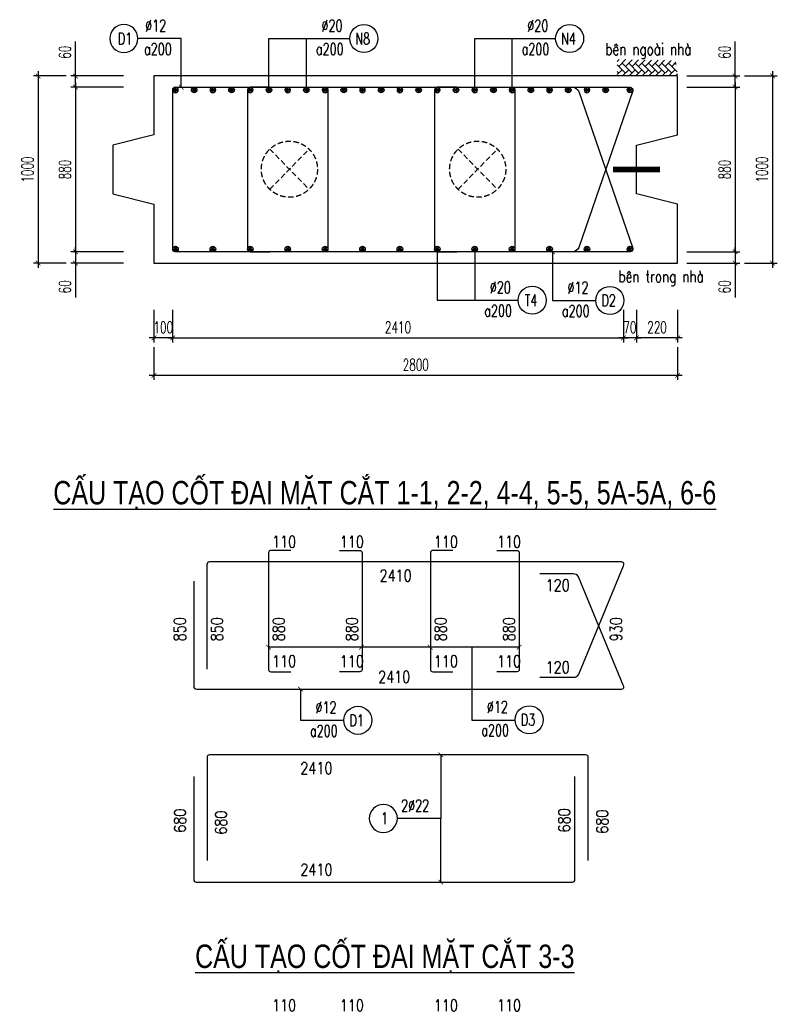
# Model space of a CAD drawing. Header units: millimetres. Extents: x -143483 to 1166745, y -1448440 to -1202244.
# Drawn here: x 215264 to 231461, y -1247356 to -1226160 of the extents above; entities that cross this region are included whole.
import ezdxf
from ezdxf.enums import TextEntityAlignment as Align

# ---------------------------------------------------------------- set-up
doc = ezdxf.new("R2010")
doc.units = ezdxf.units.MM
doc.header["$LTSCALE"] = 30
doc.header["$PDMODE"] = 3
doc.linetypes.add('DASHED', pattern=[19.05, 12.7, -6.35])
doc.layers.get('0').update_dxf_attribs({"lineweight": 9})
doc.layers.get('Defpoints').update_dxf_attribs({"lineweight": 9})
for name, color, linetype in [('ccu11-Cotthep', 9, 'Continuous'), ('ccu11-Dim', 8, 'Continuous'), ('ccu11-Hatch', 8, 'Continuous'), ('ccu11-Text', 31, 'Continuous'), ('ccu11-Thay', 7, 'Continuous'), ('ccu11-Thep', 4, 'Continuous'), ('ccu11-Thep doc', 4, 'Continuous'), ('ccu11-Thepdai', 6, 'Continuous')]:
    doc.layers.add(name, color=color, linetype=linetype)
doc.layers.add('ccu11-Khuat', color=9, linetype='DASHED', lineweight=30)
doc.layers.add('Vicom_thep doc', color=1, linetype='Continuous', lineweight=35)
doc.styles.add('ccu11-dim', font='vnsimli.shx', dxfattribs={"width": 0.65, "bigfont": 'bigfont.shx'})
doc.styles.add('ccu11-VnAvH-B', font='VHAVANB.TTF')
doc.styles.add('ccu11-vnsimli', font='vnsimli.shx', dxfattribs={"width": 0.8, "bigfont": 'vns.shx'})
doc.styles.add('ccu11-vnsimple', font='vnsimple.shx', dxfattribs={"bigfont": 'bigfont.shx'})
doc.styles.add('ccu11_simli', font='vnsimli.shx', dxfattribs={"width": 0.8})
doc.dimstyles.new('ccu11-100', dxfattribs={"dimscale": 100, "dimtxt": 2.5, "dimasz": 1, "dimexe": 1, "dimexo": 2, "dimgap": 1, "dimtad": 1, "dimdec": 0, "dimdsep": 46, "dimtxsty": 'ccu11-dim', "dimblk": 'ARCHTICK', "dimcen": -1, "dimdle": 1, "dimclrd": 256, "dimclre": 256, "dimclrt": 3, "dimadec": 0, "dimazin": 2, "dimtfac": 0.1, "dimtdec": 0, "dimtmove": 0, "dimatfit": 1, "dimldrblk": 'ARCHTICK', "dimfxl": 0, "dimtvp": 0.833333, "dimtolj": 1, "dimtzin": 12, "dimarcsym": 0})
doc.dimstyles.new('ccu11-100x4', dxfattribs={"dimscale": 100, "dimtxt": 2.5, "dimasz": 1, "dimexe": 1, "dimexo": 2, "dimgap": 1, "dimtad": 1, "dimdec": 0, "dimlfac": 0.25, "dimdsep": 46, "dimtxsty": 'ccu11-dim', "dimblk": 'ARCHTICK', "dimcen": -1, "dimdle": 1, "dimclrd": 256, "dimclre": 256, "dimclrt": 3, "dimadec": 0, "dimazin": 2, "dimtfac": 0.1, "dimtdec": 0, "dimtmove": 0, "dimatfit": 1, "dimldrblk": 'ARCHTICK', "dimfxl": 0, "dimtvp": 0.833333, "dimtolj": 1, "dimtzin": 12, "dimarcsym": 0})

# ---------------------------------------------------------------- blocks, each defined once
blk = doc.blocks.new('_ARCHTICK')
at = {"color": 0, "linetype": 'ByBlock', "const_width": 0.15}
blk.add_lwpolyline([(-0.5, -0.5), (0.5, 0.5)], dxfattribs=at)
blk = doc.blocks.new('SHD')
at = {"layer": 'ccu11-Cotthep'}
blk.add_circle((300, 0), 300, dxfattribs=at)
at = {"layer": 'ccu11-Cotthep', "color": 31, "style": 'ccu11_simli', "width": 0.8}
blk.add_attdef('DK', text='', height=250, dxfattribs=at).set_placement((-101, 65), align=Align.BOTTOM_RIGHT)
blk.add_attdef('KH', text='', height=250, dxfattribs=at).set_placement((300, 0), align=Align.MIDDLE)
blk.add_attdef('KC', text='', height=250, dxfattribs=at).set_placement((-101, -142), align=Align.TOP_RIGHT)
blk = doc.blocks.new('MCT')
at = {"ltscale": 0.005}
for p, q in [((-0.49, 0), (0.49, 0)), ((0.35, -0.35), (-0.35, 0.35)), ((-0.35, -0.35), (0.35, 0.35)), ((0, -0.49), (0, 0.49))]:
    blk.add_line(p, q, dxfattribs=at)
blk.add_circle((0, 0), 0.492, dxfattribs=at)
blk = doc.blocks.new('*U2117')
at = {"layer": 'ccu11-Thep doc', "xscale": -121.9200000001001, "yscale": 121.9200000001001, "zscale": 121.92, "rotation": 270}
blk.add_blockref('MCT', (0, 0), dxfattribs=at)
blk = doc.blocks.new('*U2118')
at = {"layer": 'ccu11-Thep doc', "color": 0, "linetype": 'ByBlock', "lineweight": -2, "transparency": 16777216}
for p in [(0, 0), (800, 0), (1600, 0), (2400, 0), (3200, 0), (4000, 0), (4800, 0), (5600, 0), (6400, 0), (7200, 0), (8000, 0), (8800, 0)]:
    blk.add_blockref('*U2117', p, dxfattribs=at)
blk = doc.blocks.new('*U2119')
at = {"layer": 'ccu11-Thep doc', "xscale": -121.9200000001001, "yscale": 121.9200000001001, "zscale": 121.92, "rotation": 270}
blk.add_blockref('MCT', (0, 0), dxfattribs=at)
blk = doc.blocks.new('*U2120')
at = {"layer": 'ccu11-Thep doc', "color": 0, "linetype": 'ByBlock', "lineweight": -2, "transparency": 16777216}
for p in [(0, 0), (800, 0), (1600, 0), (2400, 0), (3200, 0), (4000, 0), (4800, 0), (5600, 0), (6400, 0), (7200, 0), (8000, 0), (8800, 0)]:
    blk.add_blockref('*U2119', p, dxfattribs=at)
blk = doc.blocks.new('*D2535')
at = {"layer": 'ccu11-Dim', "linetype": 'ByBlock', "lineweight": -2, "ltscale": 30, "transparency": 16777216}
for p, q in [((216453, -1227361), (216453, -1226621)), ((217481, -1227361), (216353, -1227361)), ((216453, -1227601), (216453, -1227361)), ((217481, -1227601), (216353, -1227601)), ((216453, -1227601), (216453, -1227701))]:
    blk.add_line(p, q, dxfattribs=at)
at = {"layer": 'Defpoints', "color": 0, "linetype": 'ByBlock', "ltscale": 30, "transparency": 16777216}
for p in [(217681, -1227361), (216453, -1227601), (217681, -1227601)]:
    blk.add_point(p, dxfattribs=at)
at = {"layer": 'ccu11-Dim', "linetype": 'ByBlock', "lineweight": -2, "ltscale": 30, "transparency": 16777216, "xscale": 100, "yscale": 100, "zscale": 100}
for p, rotation in [((216453, -1227361), 270), ((216453, -1227601), 90)]:
    blk.add_blockref('_ARCHTICK', p, dxfattribs=dict(at, rotation=rotation))
at = {"layer": 'ccu11-Dim', "color": 3, "linetype": 'ByBlock', "ltscale": 30, "transparency": 16777216, "insert": (216228, -1226853), "char_height": 250, "attachment_point": 5, "rotation": 90, "style": 'ccu11-dim'}
blk.add_mtext('\\A1;60', dxfattribs=at)
blk = doc.blocks.new('*D2536')
at = {"layer": 'ccu11-Dim', "linetype": 'ByBlock', "lineweight": -2, "ltscale": 30, "transparency": 16777216}
for p, q in [((217481, -1227601), (216353, -1227601)), ((216453, -1227501), (216453, -1231221)), ((217481, -1231121), (216353, -1231121))]:
    blk.add_line(p, q, dxfattribs=at)
at = {"layer": 'Defpoints', "color": 0, "linetype": 'ByBlock', "ltscale": 30, "transparency": 16777216}
for p in [(217681, -1227601), (216453, -1231121), (217681, -1231121)]:
    blk.add_point(p, dxfattribs=at)
at = {"layer": 'ccu11-Dim', "linetype": 'ByBlock', "lineweight": -2, "ltscale": 30, "transparency": 16777216, "xscale": 100, "yscale": 100, "zscale": 100}
for p, rotation in [((216453, -1227601), 90), ((216453, -1231121), 270)]:
    blk.add_blockref('_ARCHTICK', p, dxfattribs=dict(at, rotation=rotation))
at = {"layer": 'ccu11-Dim', "color": 3, "linetype": 'ByBlock', "ltscale": 30, "transparency": 16777216, "insert": (216228, -1229361), "char_height": 250, "attachment_point": 5, "rotation": 90, "style": 'ccu11-dim'}
blk.add_mtext('\\A1;880', dxfattribs=at)
blk = doc.blocks.new('*D2537')
at = {"layer": 'ccu11-Dim', "linetype": 'ByBlock', "lineweight": -2, "ltscale": 30, "transparency": 16777216}
for p, q in [((216453, -1231121), (216453, -1231021)), ((217481, -1231121), (216353, -1231121)), ((216453, -1231121), (216453, -1231361)), ((217481, -1231361), (216353, -1231361)), ((216453, -1231361), (216453, -1232100))]:
    blk.add_line(p, q, dxfattribs=at)
at = {"layer": 'Defpoints', "color": 0, "linetype": 'ByBlock', "ltscale": 30, "transparency": 16777216}
for p in [(216453, -1231121), (217681, -1231121), (217681, -1231361)]:
    blk.add_point(p, dxfattribs=at)
at = {"layer": 'ccu11-Dim', "linetype": 'ByBlock', "lineweight": -2, "ltscale": 30, "transparency": 16777216, "xscale": 100, "yscale": 100, "zscale": 100}
for p, rotation in [((216453, -1231121), 270), ((216453, -1231361), 90)]:
    blk.add_blockref('_ARCHTICK', p, dxfattribs=dict(at, rotation=rotation))
at = {"layer": 'ccu11-Dim', "color": 3, "linetype": 'ByBlock', "ltscale": 30, "transparency": 16777216, "insert": (216228, -1231869), "char_height": 250, "attachment_point": 5, "rotation": 90, "style": 'ccu11-dim'}
blk.add_mtext('\\A1;60', dxfattribs=at)
blk = doc.blocks.new('*D2538')
at = {"layer": 'ccu11-Dim', "linetype": 'ByBlock', "lineweight": -2, "ltscale": 30, "transparency": 16777216}
for p, q in [((216253, -1227361), (215553, -1227361)), ((215653, -1227261), (215653, -1231461)), ((216253, -1231361), (215553, -1231361))]:
    blk.add_line(p, q, dxfattribs=at)
at = {"layer": 'Defpoints', "color": 0, "linetype": 'ByBlock', "ltscale": 30, "transparency": 16777216}
for p in [(216453, -1227361), (215653, -1231361), (216453, -1231361)]:
    blk.add_point(p, dxfattribs=at)
at = {"layer": 'ccu11-Dim', "linetype": 'ByBlock', "lineweight": -2, "ltscale": 30, "transparency": 16777216, "xscale": 100, "yscale": 100, "zscale": 100}
for p, rotation in [((215653, -1227361), 90), ((215653, -1231361), 270)]:
    blk.add_blockref('_ARCHTICK', p, dxfattribs=dict(at, rotation=rotation))
at = {"layer": 'ccu11-Dim', "color": 3, "linetype": 'ByBlock', "ltscale": 30, "transparency": 16777216, "insert": (215428, -1229361), "char_height": 250, "attachment_point": 5, "rotation": 90, "style": 'ccu11-dim'}
blk.add_mtext('\\A1;1000', dxfattribs=at)
blk = doc.blocks.new('*D2539')
at = {"layer": 'ccu11-Dim', "linetype": 'ByBlock', "lineweight": -2, "ltscale": 30, "transparency": 16777216}
for p, q in [((228452, -1232361), (228452, -1233061)), ((229332, -1232361), (229332, -1233061)), ((229432, -1232961), (228352, -1232961))]:
    blk.add_line(p, q, dxfattribs=at)
at = {"layer": 'Defpoints', "color": 0, "linetype": 'ByBlock', "ltscale": 30, "transparency": 16777216}
for p in [(228452, -1232161), (229332, -1232161), (228452, -1232961)]:
    blk.add_point(p, dxfattribs=at)
at = {"layer": 'ccu11-Dim', "linetype": 'ByBlock', "lineweight": -2, "ltscale": 30, "transparency": 16777216, "xscale": 100, "yscale": 100, "zscale": 100, "rotation": 180}
blk.add_blockref('_ARCHTICK', (228452, -1232961), dxfattribs=at)
at = {"layer": 'ccu11-Dim', "linetype": 'ByBlock', "lineweight": -2, "ltscale": 30, "transparency": 16777216, "xscale": 100, "yscale": 100, "zscale": 100}
blk.add_blockref('_ARCHTICK', (229332, -1232961), dxfattribs=at)
at = {"layer": 'ccu11-Dim', "color": 3, "linetype": 'ByBlock', "ltscale": 30, "transparency": 16777216, "insert": (228892, -1232736), "char_height": 250, "attachment_point": 5, "style": 'ccu11-dim'}
blk.add_mtext('\\A1;220', dxfattribs=at)
blk = doc.blocks.new('*D2540')
at = {"layer": 'ccu11-Dim', "linetype": 'ByBlock', "lineweight": -2, "ltscale": 30, "transparency": 16777216}
for p, q in [((218132, -1233161), (218132, -1233861)), ((229332, -1233161), (229332, -1233861)), ((218032, -1233761), (229432, -1233761))]:
    blk.add_line(p, q, dxfattribs=at)
at = {"layer": 'Defpoints', "color": 0, "linetype": 'ByBlock', "ltscale": 30, "transparency": 16777216}
for p in [(218132, -1232961), (229332, -1232961), (229332, -1233761)]:
    blk.add_point(p, dxfattribs=at)
at = {"layer": 'ccu11-Dim', "linetype": 'ByBlock', "lineweight": -2, "ltscale": 30, "transparency": 16777216, "xscale": 100, "yscale": 100, "zscale": 100, "rotation": 180}
blk.add_blockref('_ARCHTICK', (218132, -1233761), dxfattribs=at)
at = {"layer": 'ccu11-Dim', "linetype": 'ByBlock', "lineweight": -2, "ltscale": 30, "transparency": 16777216, "xscale": 100, "yscale": 100, "zscale": 100}
blk.add_blockref('_ARCHTICK', (229332, -1233761), dxfattribs=at)
at = {"layer": 'ccu11-Dim', "color": 3, "linetype": 'ByBlock', "ltscale": 30, "transparency": 16777216, "insert": (223732, -1233536), "char_height": 250, "attachment_point": 5, "style": 'ccu11-dim'}
blk.add_mtext('\\A1;2800', dxfattribs=at)
blk = doc.blocks.new('*D2541')
at = {"layer": 'ccu11-Dim', "linetype": 'ByBlock', "lineweight": -2, "ltscale": 30, "transparency": 16777216}
for p, q in [((228172, -1232361), (228172, -1233061)), ((228452, -1232361), (228452, -1233061)), ((228172, -1232961), (228072, -1232961)), ((228452, -1232961), (228172, -1232961)), ((228452, -1232961), (228552, -1232961))]:
    blk.add_line(p, q, dxfattribs=at)
at = {"layer": 'Defpoints', "color": 0, "linetype": 'ByBlock', "ltscale": 30, "transparency": 16777216}
for p in [(228172, -1232161), (228452, -1232161), (228172, -1232961)]:
    blk.add_point(p, dxfattribs=at)
at = {"layer": 'ccu11-Dim', "linetype": 'ByBlock', "lineweight": -2, "ltscale": 30, "transparency": 16777216, "xscale": 100, "yscale": 100, "zscale": 100}
blk.add_blockref('_ARCHTICK', (228172, -1232961), dxfattribs=at)
at = {"layer": 'ccu11-Dim', "linetype": 'ByBlock', "lineweight": -2, "ltscale": 30, "transparency": 16777216, "xscale": 100, "yscale": 100, "zscale": 100, "rotation": 180}
blk.add_blockref('_ARCHTICK', (228452, -1232961), dxfattribs=at)
at = {"layer": 'ccu11-Dim', "color": 3, "linetype": 'ByBlock', "ltscale": 30, "transparency": 16777216, "insert": (228312, -1232736), "char_height": 250, "attachment_point": 5, "style": 'ccu11-dim'}
blk.add_mtext('\\A1;70', dxfattribs=at)
blk = doc.blocks.new('*D2542')
at = {"layer": 'ccu11-Dim', "linetype": 'ByBlock', "lineweight": -2, "ltscale": 30, "transparency": 16777216}
for p, q in [((218532, -1232361), (218532, -1233061)), ((228172, -1232361), (228172, -1233061)), ((218432, -1232961), (228272, -1232961))]:
    blk.add_line(p, q, dxfattribs=at)
at = {"layer": 'Defpoints', "color": 0, "linetype": 'ByBlock', "ltscale": 30, "transparency": 16777216}
for p in [(218532, -1232161), (228172, -1232161), (228172, -1232961)]:
    blk.add_point(p, dxfattribs=at)
at = {"layer": 'ccu11-Dim', "linetype": 'ByBlock', "lineweight": -2, "ltscale": 30, "transparency": 16777216, "xscale": 100, "yscale": 100, "zscale": 100, "rotation": 180}
blk.add_blockref('_ARCHTICK', (218532, -1232961), dxfattribs=at)
at = {"layer": 'ccu11-Dim', "linetype": 'ByBlock', "lineweight": -2, "ltscale": 30, "transparency": 16777216, "xscale": 100, "yscale": 100, "zscale": 100}
blk.add_blockref('_ARCHTICK', (228172, -1232961), dxfattribs=at)
at = {"layer": 'ccu11-Dim', "color": 3, "linetype": 'ByBlock', "ltscale": 30, "transparency": 16777216, "insert": (223352, -1232736), "char_height": 250, "attachment_point": 5, "style": 'ccu11-dim'}
blk.add_mtext('\\A1;2410', dxfattribs=at)
blk = doc.blocks.new('*D2543')
at = {"layer": 'ccu11-Dim', "linetype": 'ByBlock', "lineweight": -2, "ltscale": 30, "transparency": 16777216}
for p, q in [((218132, -1232361), (218132, -1233061)), ((218532, -1232361), (218532, -1233061)), ((218132, -1232961), (218032, -1232961)), ((218532, -1232961), (218132, -1232961)), ((218532, -1232961), (218632, -1232961))]:
    blk.add_line(p, q, dxfattribs=at)
at = {"layer": 'Defpoints', "color": 0, "linetype": 'ByBlock', "ltscale": 30, "transparency": 16777216}
for p in [(218132, -1232161), (218532, -1232161), (218132, -1232961)]:
    blk.add_point(p, dxfattribs=at)
at = {"layer": 'ccu11-Dim', "linetype": 'ByBlock', "lineweight": -2, "ltscale": 30, "transparency": 16777216, "xscale": 100, "yscale": 100, "zscale": 100}
blk.add_blockref('_ARCHTICK', (218132, -1232961), dxfattribs=at)
at = {"layer": 'ccu11-Dim', "linetype": 'ByBlock', "lineweight": -2, "ltscale": 30, "transparency": 16777216, "xscale": 100, "yscale": 100, "zscale": 100, "rotation": 180}
blk.add_blockref('_ARCHTICK', (218532, -1232961), dxfattribs=at)
at = {"layer": 'ccu11-Dim', "color": 3, "linetype": 'ByBlock', "ltscale": 30, "transparency": 16777216, "insert": (218332, -1232736), "char_height": 250, "attachment_point": 5, "style": 'ccu11-dim'}
blk.add_mtext('\\A1;100', dxfattribs=at)
blk = doc.blocks.new('*D2544')
at = {"layer": 'ccu11-Dim', "linetype": 'ByBlock', "lineweight": -2, "ltscale": 30, "transparency": 16777216}
for p, q in [((230561, -1227361), (230561, -1226621)), ((229532, -1227361), (230661, -1227361)), ((230561, -1227601), (230561, -1227361)), ((229532, -1227601), (230661, -1227601)), ((230561, -1227601), (230561, -1227701))]:
    blk.add_line(p, q, dxfattribs=at)
at = {"layer": 'Defpoints', "color": 0, "linetype": 'ByBlock', "ltscale": 30, "transparency": 16777216}
for p in [(229332, -1227361), (229332, -1227601), (230561, -1227601)]:
    blk.add_point(p, dxfattribs=at)
at = {"layer": 'ccu11-Dim', "linetype": 'ByBlock', "lineweight": -2, "ltscale": 30, "transparency": 16777216, "xscale": 100, "yscale": 100, "zscale": 100}
for p, rotation in [((230561, -1227361), 270), ((230561, -1227601), 90)]:
    blk.add_blockref('_ARCHTICK', p, dxfattribs=dict(at, rotation=rotation))
at = {"layer": 'ccu11-Dim', "color": 3, "linetype": 'ByBlock', "ltscale": 30, "transparency": 16777216, "insert": (230336, -1226853), "char_height": 250, "attachment_point": 5, "rotation": 90, "style": 'ccu11-dim'}
blk.add_mtext('\\A1;60', dxfattribs=at)
blk = doc.blocks.new('*D2545')
at = {"layer": 'ccu11-Dim', "linetype": 'ByBlock', "lineweight": -2, "ltscale": 30, "transparency": 16777216}
for p, q in [((229532, -1227601), (230661, -1227601)), ((230561, -1227501), (230561, -1231221)), ((229532, -1231121), (230661, -1231121))]:
    blk.add_line(p, q, dxfattribs=at)
at = {"layer": 'Defpoints', "color": 0, "linetype": 'ByBlock', "ltscale": 30, "transparency": 16777216}
for p in [(229332, -1227601), (229332, -1231121), (230561, -1231121)]:
    blk.add_point(p, dxfattribs=at)
at = {"layer": 'ccu11-Dim', "linetype": 'ByBlock', "lineweight": -2, "ltscale": 30, "transparency": 16777216, "xscale": 100, "yscale": 100, "zscale": 100}
for p, rotation in [((230561, -1227601), 90), ((230561, -1231121), 270)]:
    blk.add_blockref('_ARCHTICK', p, dxfattribs=dict(at, rotation=rotation))
at = {"layer": 'ccu11-Dim', "color": 3, "linetype": 'ByBlock', "ltscale": 30, "transparency": 16777216, "insert": (230336, -1229361), "char_height": 250, "attachment_point": 5, "rotation": 90, "style": 'ccu11-dim'}
blk.add_mtext('\\A1;880', dxfattribs=at)
blk = doc.blocks.new('*D2546')
at = {"layer": 'ccu11-Dim', "linetype": 'ByBlock', "lineweight": -2, "ltscale": 30, "transparency": 16777216}
for p, q in [((230561, -1231121), (230561, -1231021)), ((229532, -1231121), (230661, -1231121)), ((230561, -1231121), (230561, -1231361)), ((229532, -1231361), (230661, -1231361)), ((230561, -1231361), (230561, -1232100))]:
    blk.add_line(p, q, dxfattribs=at)
at = {"layer": 'Defpoints', "color": 0, "linetype": 'ByBlock', "ltscale": 30, "transparency": 16777216}
for p in [(229332, -1231121), (230561, -1231121), (229332, -1231361)]:
    blk.add_point(p, dxfattribs=at)
at = {"layer": 'ccu11-Dim', "linetype": 'ByBlock', "lineweight": -2, "ltscale": 30, "transparency": 16777216, "xscale": 100, "yscale": 100, "zscale": 100}
for p, rotation in [((230561, -1231121), 270), ((230561, -1231361), 90)]:
    blk.add_blockref('_ARCHTICK', p, dxfattribs=dict(at, rotation=rotation))
at = {"layer": 'ccu11-Dim', "color": 3, "linetype": 'ByBlock', "ltscale": 30, "transparency": 16777216, "insert": (230336, -1231869), "char_height": 250, "attachment_point": 5, "rotation": 90, "style": 'ccu11-dim'}
blk.add_mtext('\\A1;60', dxfattribs=at)
blk = doc.blocks.new('*D2547')
at = {"layer": 'ccu11-Dim', "linetype": 'ByBlock', "lineweight": -2, "ltscale": 30, "transparency": 16777216}
for p, q in [((230761, -1227361), (231461, -1227361)), ((231361, -1227261), (231361, -1231461)), ((230761, -1231361), (231461, -1231361))]:
    blk.add_line(p, q, dxfattribs=at)
at = {"layer": 'Defpoints', "color": 0, "linetype": 'ByBlock', "ltscale": 30, "transparency": 16777216}
for p in [(230561, -1227361), (230561, -1231361), (231361, -1231361)]:
    blk.add_point(p, dxfattribs=at)
at = {"layer": 'ccu11-Dim', "linetype": 'ByBlock', "lineweight": -2, "ltscale": 30, "transparency": 16777216, "xscale": 100, "yscale": 100, "zscale": 100}
for p, rotation in [((231361, -1227361), 90), ((231361, -1231361), 270)]:
    blk.add_blockref('_ARCHTICK', p, dxfattribs=dict(at, rotation=rotation))
at = {"layer": 'ccu11-Dim', "color": 3, "linetype": 'ByBlock', "ltscale": 30, "transparency": 16777216, "insert": (231136, -1229361), "char_height": 250, "attachment_point": 5, "rotation": 90, "style": 'ccu11-dim'}
blk.add_mtext('\\A1;1000', dxfattribs=at)
blk = doc.blocks.new('ccu11_block_thep')
at = {"layer": 'ccu11-Thep', "color": 3}
for p, q in [((-0.4, 0), (0.4, 0)), ((-0.28, 0.28), (0.28, -0.28)), ((0.28, 0.28), (-0.28, -0.28)), ((0, 0.4), (0, -0.4))]:
    blk.add_line(p, q, dxfattribs=at)
at = {"layer": 'ccu11-Thep', "color": 1, "const_width": 0.0667}
blk.add_lwpolyline([(-0.4, 0, 1), (0.4, 0, 1), (-0.4, 0, 1)], format="xyb", dxfattribs=at)
at = {"layer": 'ccu11-Thep', "color": 1}
blk.add_circle((0, 0), 0.4, dxfattribs=at)
blk = doc.blocks.new('*U2121')
at = {"layer": 'Vicom_thep doc', "xscale": -150, "yscale": 150, "zscale": 150, "rotation": 180}
blk.add_blockref('ccu11_block_thep', (0, 0), dxfattribs=at)
blk = doc.blocks.new('*U2122')
at = {"layer": 'ccu11-Thep doc', "color": 0, "linetype": 'ByBlock', "lineweight": -2, "transparency": 16777216}
for p in [(0, 0), (800, 0), (1600, 0), (2400, 0), (3200, 0), (4000, 0), (4800, 0), (5600, 0), (6400, 0), (7200, 0), (8000, 0), (8800, 0)]:
    blk.add_blockref('*U2121', p, dxfattribs=at)

msp = doc.modelspace()

# ---------------------------------------------------------------- hatches: boundary and pattern name
at = {"layer": 'ccu11-Hatch', "ltscale": 10}
h = msp.add_hatch(dxfattribs=at)
h.set_pattern_fill('AR-HBONE', color=256, scale=25, angle=270, style=0)
h.set_pattern_definition([(45, (-3033810.42, 549095.51), (141.4213562, 4e-14), [300, -100]), (315, (-3033739.71, 549166.22), (141.4213562, 4e-14), [300, -100])])
h.paths.add_polyline_path([(228040.08, -1227007.96), (228040.08, -1227360.69), (229332.44, -1227360.69), (229289.58, -1227029.38)])

# ---------------------------------------------------------------- linework, layer by layer
at = {"layer": 'ccu11-Khuat', "ltscale": 0.3}
for p, q in [((220609.86, -1228924.97), (221448.09, -1229783.68)), ((220609.86, -1229783.68), (221448.09, -1228924.97)), ((224637.09, -1228924.97), (225475.33, -1229783.68)), ((224637.09, -1229783.68), (225475.33, -1228924.97))]:
    msp.add_line(p, q, dxfattribs=at)
for centre in [(221028.98, -1229354.32), (225056.21, -1229354.32)]:
    msp.add_circle(centre, 600, dxfattribs=at)
at = {"layer": 'ccu11-Thay'}
for p, q in [((229332.44, -1227360.69), (218132.44, -1227360.69)), ((218132.44, -1227360.69), (218132.44, -1228620.69)), ((229332.44, -1228620.69), (229332.44, -1227360.69)), ((218132.44, -1228620.69), (217252.67, -1228840.69)), ((228452.67, -1228840.69), (229332.44, -1228620.69)), ((217252.67, -1228840.69), (217252.67, -1229880.69)), ((228452.67, -1229880.69), (228452.67, -1228840.69)), ((217252.67, -1229880.69), (218132.44, -1230100.69)), ((229332.44, -1230100.69), (228452.67, -1229880.69)), ((218132.44, -1230100.69), (218132.44, -1231360.69)), ((229332.44, -1231360.69), (229332.44, -1230100.69)), ((218132.44, -1231360.69), (229332.44, -1231360.69))]:
    msp.add_line(p, q, dxfattribs=at)
at = {"layer": 'ccu11-Thep', "const_width": 120}
msp.add_lwpolyline([(227952.44, -1229360.69), (228952.44, -1229360.69)], dxfattribs=at)
at = {"layer": 'ccu11-Thepdai'}
for points in [[(226384.23, -1227600.69), (227104.7, -1227600.69, -0.23620228), (227216.47, -1227693.43), (228370.35, -1231040.19, -0.5204497), (228313.96, -1231120.69), (218582.44, -1231120.69, -0.41421356), (218532.44, -1231070.69), (218532.44, -1227650.69, -0.41421356), (218582.44, -1227600.69), (228313.96, -1227600.69, -0.5204497), (228370.35, -1227681.19), (227216.47, -1231027.94, -0.23620228), (227104.7, -1231120.69), (226384.23, -1231120.69)], [(220613.12, -1227600.69), (220193.12, -1227600.69, 0.41421356), (220133.12, -1227660.69), (220133.12, -1231060.69, 0.41421356), (220193.12, -1231120.69), (220613.12, -1231120.69)], [(221373.12, -1227600.69), (221793.12, -1227600.69, -0.41421356), (221853.12, -1227660.69), (221853.12, -1231060.69, -0.41421356), (221793.12, -1231120.69), (221373.12, -1231120.69)], [(224613.12, -1227600.69), (224193.12, -1227600.69, 0.41421356), (224133.12, -1227660.69), (224133.12, -1231060.69, 0.41421356), (224193.12, -1231120.69), (224613.12, -1231120.69)], [(225373.12, -1227600.69), (225793.12, -1227600.69, -0.41421356), (225853.12, -1227660.69), (225853.12, -1231060.69, -0.41421356), (225793.12, -1231120.69), (225373.12, -1231120.69)], [(226384.95, -1240218.03), (227105.41, -1240218.03, 0.26628921), (227217.18, -1240153.96), (228170.63, -1237834.45, 0.64209887), (228132.79, -1237751.76), (219323.08, -1237751.76, 0.41421356), (219263.08, -1237811.76), (219263.08, -1240045.74)], [(218982.79, -1238162.24), (218982.79, -1240411.76, 0.41421356), (219042.79, -1240471.76), (228133.77, -1240471.76, 0.65283078), (228170.61, -1240387.95), (227209.7, -1238070.77, 0.30093739), (227097.93, -1238006.7), (226384.95, -1238006.7)], [(227420.81, -1244135.47), (227420.81, -1241925.47, 0.41421356), (227370.81, -1241875.47), (219317.79, -1241875.47, 0.41421356), (219267.79, -1241925.47), (219267.79, -1244135.47)]]:
    msp.add_lwpolyline(points, format="xyb", dxfattribs=at)
at = {"layer": 'ccu11-Thepdai', "flags": 128}
for points in [[(221062.79, -1237504.51), (220632.79, -1237504.51, 0.38911631), (220582.79, -1237554.51), (220582.79, -1239999.28), (220582.79, -1240051.58, 0.38911631), (220632.79, -1240101.58), (221062.79, -1240101.58)], [(222103.13, -1237504.51), (222533.13, -1237504.51, -0.38911631), (222583.13, -1237554.51), (222583.13, -1239999.28), (222583.13, -1240051.58, -0.38911631), (222533.13, -1240101.58), (222103.13, -1240101.58)], [(224523.5, -1237504.51), (224093.5, -1237504.51, 0.38911631), (224043.5, -1237554.51), (224043.5, -1239999.28), (224043.5, -1240051.58, 0.38911631), (224093.5, -1240101.58), (224523.5, -1240101.58)], [(225464.33, -1237504.51), (225894.33, -1237504.51, -0.38911631), (225944.33, -1237554.51), (225944.33, -1239999.28), (225944.33, -1240051.58, -0.38911631), (225894.33, -1240101.58), (225464.33, -1240101.58)]]:
    msp.add_lwpolyline(points, format="xyb", dxfattribs=at)
at = {"layer": 'ccu11-Thepdai', "linetype": 'ByBlock', "ltscale": 30}
msp.add_lwpolyline([(218982.79, -1242335.47), (218982.79, -1244545.47, 0.41421356), (219032.79, -1244595.47), (227085.81, -1244595.47, 0.41421356), (227135.81, -1244545.47), (227135.81, -1242335.47)], format="xyb", dxfattribs=at)

# ---------------------------------------------------------------- block references
at = {"layer": 'ccu11-Cotthep'}
ref = msp.add_blockref('SHD', (217788.6, -1226560.33), dxfattribs=dict(at, xscale=-1))
ref.add_attrib('KH', 'D1', dxfattribs={"color": 31, "height": 250, "style": 'ccu11-vnsimple', "width": 0.7}).set_placement((217513.6, -1226560.33), align=Align.MIDDLE_CENTER)
ref.add_attrib('KC', 'a200', dxfattribs={"color": 31, "height": 250, "style": 'ccu11-vnsimple', "width": 0.7}).set_placement((218217.18, -1226660.33), align=Align.TOP_CENTER)
ref.add_attrib('DK', '`12', dxfattribs={"color": 31, "height": 250, "style": 'ccu11-vnsimple', "width": 0.7}).set_placement((218169.39, -1226485.33), align=Align.BOTTOM_CENTER)
ref = msp.add_blockref('SHD', (222321.44, -1226560.33), dxfattribs=at)
ref.add_attrib('KH', 'N8', dxfattribs={"color": 31, "height": 250, "style": 'ccu11-vnsimple', "width": 0.7}).set_placement((222596.44, -1226560.33), align=Align.MIDDLE_CENTER)
ref.add_attrib('KC', 'a200', dxfattribs={"color": 31, "height": 250, "style": 'ccu11-vnsimple', "width": 0.7}).set_placement((221892.85, -1226660.33), align=Align.TOP_CENTER)
ref.add_attrib('DK', '`20', dxfattribs={"color": 31, "height": 250, "style": 'ccu11-vnsimple', "width": 0.7}).set_placement((221940.65, -1226485.33), align=Align.BOTTOM_CENTER)
ref = msp.add_blockref('SHD', (226721.44, -1226560.33), dxfattribs=at)
ref.add_attrib('KH', 'N4', dxfattribs={"color": 31, "height": 250, "style": 'ccu11-vnsimple', "width": 0.7}).set_placement((226996.44, -1226560.33), align=Align.MIDDLE_CENTER)
ref.add_attrib('KC', 'a200', dxfattribs={"color": 31, "height": 250, "style": 'ccu11-vnsimple', "width": 0.7}).set_placement((226292.85, -1226660.33), align=Align.TOP_CENTER)
ref.add_attrib('DK', '`20', dxfattribs={"color": 31, "height": 250, "style": 'ccu11-vnsimple', "width": 0.7}).set_placement((226340.65, -1226485.33), align=Align.BOTTOM_CENTER)
ref = msp.add_blockref('SHD', (225921.44, -1232156.04), dxfattribs=at)
ref.add_attrib('KH', 'T4', dxfattribs={"color": 31, "height": 250, "style": 'ccu11-vnsimple', "width": 0.7}).set_placement((226196.44, -1232156.04), align=Align.MIDDLE_CENTER)
ref.add_attrib('KC', 'a200', dxfattribs={"color": 31, "height": 250, "style": 'ccu11-vnsimple', "width": 0.7}).set_placement((225492.85, -1232256.04), align=Align.TOP_CENTER)
ref.add_attrib('DK', '`20', dxfattribs={"color": 31, "height": 250, "style": 'ccu11-vnsimple', "width": 0.7}).set_placement((225540.65, -1232081.04), align=Align.BOTTOM_CENTER)
ref = msp.add_blockref('SHD', (227582.07, -1232161.04), dxfattribs=at)
ref.add_attrib('KH', 'D2', dxfattribs={"color": 31, "height": 250, "style": 'ccu11-vnsimple', "width": 0.7}).set_placement((227857.07, -1232161.04), align=Align.MIDDLE_CENTER)
ref.add_attrib('KC', 'a200', dxfattribs={"color": 31, "height": 250, "style": 'ccu11-vnsimple', "width": 0.7}).set_placement((227153.49, -1232261.04), align=Align.TOP_CENTER)
ref.add_attrib('DK', '`12', dxfattribs={"color": 31, "height": 250, "style": 'ccu11-vnsimple', "width": 0.7}).set_placement((227201.29, -1232086.04), align=Align.BOTTOM_CENTER)
at = {"layer": 'ccu11-Cotthep', "yscale": 100, "zscale": 100, "rotation": 180}
for p, xscale in [((220582.79, -1239574.88), -100), ((222566.93, -1239574.88), 100), ((224043.5, -1239574.88), -100)]:
    msp.add_blockref('_ARCHTICK', p, dxfattribs=dict(at, xscale=xscale))
at = {"layer": 'ccu11-Cotthep'}
ref = msp.add_blockref('SHD', (222193.38, -1241137.73), dxfattribs=at)
ref.add_attrib('KH', 'D1', dxfattribs={"color": 31, "height": 250, "style": 'ccu11-vnsimple', "width": 0.7}).set_placement((222468.38, -1241137.73), align=Align.MIDDLE_CENTER)
ref.add_attrib('KC', 'a200', dxfattribs={"color": 31, "height": 250, "style": 'ccu11-vnsimple', "width": 0.7}).set_placement((221764.8, -1241237.73), align=Align.TOP_CENTER)
ref.add_attrib('DK', '`12', dxfattribs={"color": 31, "height": 250, "style": 'ccu11-vnsimple', "width": 0.7}).set_placement((221812.59, -1241062.73), align=Align.BOTTOM_CENTER)
ref = msp.add_blockref('SHD', (225858.19, -1241126.73), dxfattribs=at)
ref.add_attrib('KH', 'D3', dxfattribs={"color": 31, "height": 250, "style": 'ccu11-vnsimple', "width": 0.7}).set_placement((226133.19, -1241126.73), align=Align.MIDDLE_CENTER)
ref.add_attrib('KC', 'a200', dxfattribs={"color": 31, "height": 250, "style": 'ccu11-vnsimple', "width": 0.7}).set_placement((225429.61, -1241226.73), align=Align.TOP_CENTER)
ref.add_attrib('DK', '`12', dxfattribs={"color": 31, "height": 250, "style": 'ccu11-vnsimple', "width": 0.7}).set_placement((225477.41, -1241051.73), align=Align.BOTTOM_CENTER)
ref = msp.add_blockref('SHD', (223337.83, -1243235.47), dxfattribs=dict(at, xscale=-1))
ref.add_attrib('KH', '1', dxfattribs={"color": 31, "height": 250, "style": 'ccu11-vnsimple', "width": 0.7}).set_placement((223062.83, -1243235.47), align=Align.MIDDLE_CENTER)
ref.add_attrib('DK', '2`22', dxfattribs={"color": 31, "height": 250, "style": 'ccu11-vnsimple', "width": 0.7}).set_placement((223718.61, -1243160.47), align=Align.BOTTOM_CENTER)
at = {"layer": 'ccu11-Thep doc'}
msp.add_blockref('*U2118', (218592.44, -1227660.69), dxfattribs=at)
at = {"layer": 'ccu11-Thep doc', "xscale": -1, "rotation": 180}
for name, p in [('*U2122', (218992.44, -1227660.69)), ('*U2120', (218592.44, -1231060.69))]:
    msp.add_blockref(name, p, dxfattribs=at)
at = {"layer": 'ccu11-Thep doc', "xscale": 121.9200000001001, "yscale": 121.9200000001001, "zscale": 121.9200000001001, "rotation": 90.00000000000001}
for p in [(228312.79, -1227660.69), (228312.79, -1231060.69)]:
    msp.add_blockref('MCT', p, dxfattribs=at)

# ---------------------------------------------------------------- texts
at = {"layer": 'ccu11-Text', "linetype": 'Continuous', "style": 'ccu11-vnsimli', "width": 0.75}
for s, p in [('bªn ngoµi nhµ', (228705.67, -1226912.54)), ('bªn trong nhµ', (228978.44, -1231772.58))]:
    msp.add_text(s, height=250, dxfattribs=at).set_placement(p, align=Align.CENTER)
at = {"layer": 'ccu11-Text', "color": 6, "style": 'ccu11-VnAvH-B', "width": 0.8}
for s, p in [('%%UcÊu t¹o cèt ®ai mÆt c¾t 1-1, 2-2, 4-4, 5-5, 5a-5a, 6-6', (223069.52, -1236520.29)), ('%%UcÊu t¹o cèt ®ai mÆt c¾t 3-3', (223069.52, -1246432.44))]:
    msp.add_text(s, height=500, dxfattribs=at).set_placement(p, align=Align.CENTER)
at = {"layer": 'ccu11-Text', "style": 'ccu11-vnsimli', "width": 0.8}
for s, p in [('110', (220658.43, -1237444.08)), ('110', (222107.49, -1237444.08)), ('110', (224119.14, -1237444.08)), ('110', (225468.69, -1237444.08)), ('2410', (222957.07, -1238167.03)), ('120', (226510.19, -1238373.31)), ('110', (220658.43, -1239998.79)), ('110', (222107.49, -1239998.79)), ('110', (224119.14, -1239998.79)), ('110', (225468.69, -1239998.79)), ('120', (226510.19, -1240126.41)), ('2410', (222926.83, -1240332.55)), ('2410', (221263.28, -1242285.51)), ('2410', (221263.28, -1244456.27)), ('110', (220658.43, -1247356.23)), ('110', (222107.49, -1247356.23)), ('110', (224119.14, -1247356.23)), ('110', (225468.69, -1247356.23))]:
    msp.add_text(s, height=250, dxfattribs=at).set_placement(p)
for s, p in [('850', (218810.48, -1239447.5)), ('850', (219605.76, -1239447.5)), ('880', (220925.48, -1239447.5)), ('880', (222490.44, -1239447.5)), ('880', (224386.18, -1239447.5)), ('880', (225851.64, -1239447.5)), ('930', (228140.18, -1239447.5)), ('680', (218814.41, -1243540.96)), ('680', (219690.38, -1243582.28)), ('680', (227031.15, -1243534.26)), ('680', (227843.39, -1243561.65))]:
    msp.add_text(s, height=250, rotation=90, dxfattribs=at).set_placement(p)

# ---------------------------------------------------------------- dimensions: what is measured, and where the dimension line sits
at = {"layer": 'ccu11-Dim', "linetype": 'ByBlock', "ltscale": 30}
for base, p1, p2, angle, picture, middle in [((216452.67, -1227600.69), (217681.07, -1227360.69), (217681.07, -1227600.69), 90, '*D2535', (216452.67, -1226852.7)), ((230560.83, -1227600.69), (229332.44, -1227360.69), (229332.44, -1227600.69), 90, '*D2544', (230560.83, -1226852.7)), ((216452.67, -1231120.69), (217681.07, -1231360.69), (217681.07, -1231120.69), 270, '*D2537', (216452.67, -1231868.67)), ((230560.83, -1231120.69), (229332.44, -1231360.69), (229332.44, -1231120.69), 270, '*D2546', (230560.83, -1231868.67))]:
    dim = msp.add_linear_dim(base=base, p1=p1, p2=p2, angle=angle, dimstyle='ccu11-100x4', dxfattribs=at)
    dim.commit()
    dim.dimension.update_dxf_attribs({"geometry": picture, "text_midpoint": middle, "dimtype": 160})
for base, p1, p2, picture, middle in [((215652.67, -1231360.69), (216452.67, -1227360.69), (216452.67, -1231360.69), '*D2538', (215427.67, -1229360.69)), ((231360.83, -1231360.69), (230560.83, -1227360.69), (230560.83, -1231360.69), '*D2547', (231135.83, -1229360.69))]:
    dim = msp.add_linear_dim(base=base, p1=p1, p2=p2, angle=90, dimstyle='ccu11-100x4', dxfattribs=at)
    dim.commit()
    dim.dimension.update_dxf_attribs({"geometry": picture, "text_midpoint": middle})
for base, p1, p2, picture, middle in [((216452.67, -1231120.69), (217681.07, -1227600.69), (217681.07, -1231120.69), '*D2536', (216227.67, -1229360.69)), ((230560.83, -1231120.69), (229332.44, -1227600.69), (229332.44, -1231120.69), '*D2545', (230335.83, -1229360.69))]:
    dim = msp.add_linear_dim(base=base, p1=p1, p2=p2, angle=90, dimstyle='ccu11-100x4', override={"dimtmove": 1}, dxfattribs=at)
    dim.commit()
    dim.dimension.update_dxf_attribs({"geometry": picture, "text_midpoint": middle})
for base, p1, p2, picture, middle in [((218132.44, -1232961.04), (218532.44, -1232161.05), (218132.44, -1232161.05), '*D2543', (218332.44, -1232736.04)), ((228172.44, -1232961.04), (228452.44, -1232161.05), (228172.44, -1232161.05), '*D2541', (228312.44, -1232736.04))]:
    dim = msp.add_linear_dim(base=base, p1=p1, p2=p2, dimstyle='ccu11-100x4', override={"dimtix": 1}, dxfattribs=at)
    dim.commit()
    dim.dimension.update_dxf_attribs({"geometry": picture, "text_midpoint": middle})
for base, p1, p2, picture, middle in [((228172.44, -1232961.04), (218532.44, -1232161.05), (228172.44, -1232161.05), '*D2542', (223352.44, -1232736.04)), ((228452.44, -1232961.04), (229332.44, -1232161.05), (228452.44, -1232161.05), '*D2539', (228892.44, -1232736.04)), ((229332.44, -1233761.04), (218132.44, -1232961.04), (229332.44, -1232961.04), '*D2540', (223732.44, -1233536.04))]:
    dim = msp.add_linear_dim(base=base, p1=p1, p2=p2, dimstyle='ccu11-100x4', dxfattribs=at)
    dim.commit()
    dim.dimension.update_dxf_attribs({"geometry": picture, "text_midpoint": middle})

# ---------------------------------------------------------------- leaders
at = {"layer": 'ccu11-Cotthep', "linetype": 'ByBlock', "ltscale": 30}
for points in [[(218717.6, -1227600.69), (218717.6, -1226560.33), (217788.6, -1226560.33)], [(226653.07, -1231120.69), (226653.07, -1232161.04), (227582.07, -1232161.04)], [(225944.33, -1239574.88), (220582.79, -1239574.88)], [(221264.38, -1240471.76), (221264.38, -1241137.73), (222193.38, -1241137.73)], [(224266.83, -1241875.47), (224266.83, -1243235.47), (223337.83, -1243235.47)], [(224266.83, -1244595.47), (224266.83, -1243235.47), (223337.83, -1243235.47)]]:
    msp.add_leader(points, dimstyle='ccu11-100x4', dxfattribs=at)
at = {"layer": 'ccu11-Cotthep'}
for points in [[(220592.44, -1227660.69), (220592.44, -1226560.33), (222321.44, -1226560.33)], [(221392.44, -1227660.69), (221392.44, -1226560.33), (222321.44, -1226560.33)], [(224992.44, -1227660.69), (224992.44, -1226560.33), (226721.44, -1226560.33)], [(225792.44, -1227660.69), (225792.44, -1226560.33), (226721.44, -1226560.33)], [(224192.44, -1231055.69), (224192.44, -1232156.04), (225921.44, -1232156.04)], [(224992.44, -1231055.69), (224992.44, -1232156.04), (225921.44, -1232156.04)]]:
    msp.add_leader(points, dimstyle='ccu11-100', override={"dimasz": 1.5, "dimgap": 1, "dimtad": 0, "dimldrblk": 'None', "dimfxl": 3, "dimfxlon": 1, "dimtfill": 1, "dimarcsym": 1}, dxfattribs=at)
at = {"layer": 'ccu11-Cotthep', "linetype": 'ByBlock', "ltscale": 30}
msp.add_leader([(224929.08, -1239574.88), (224929.08, -1241137.73), (225858.19, -1241137.73)], dimstyle='ccu11-100x4', override={"dimldrblk": 'None'}, dxfattribs=at)

doc.saveas('drawing.dxf')
